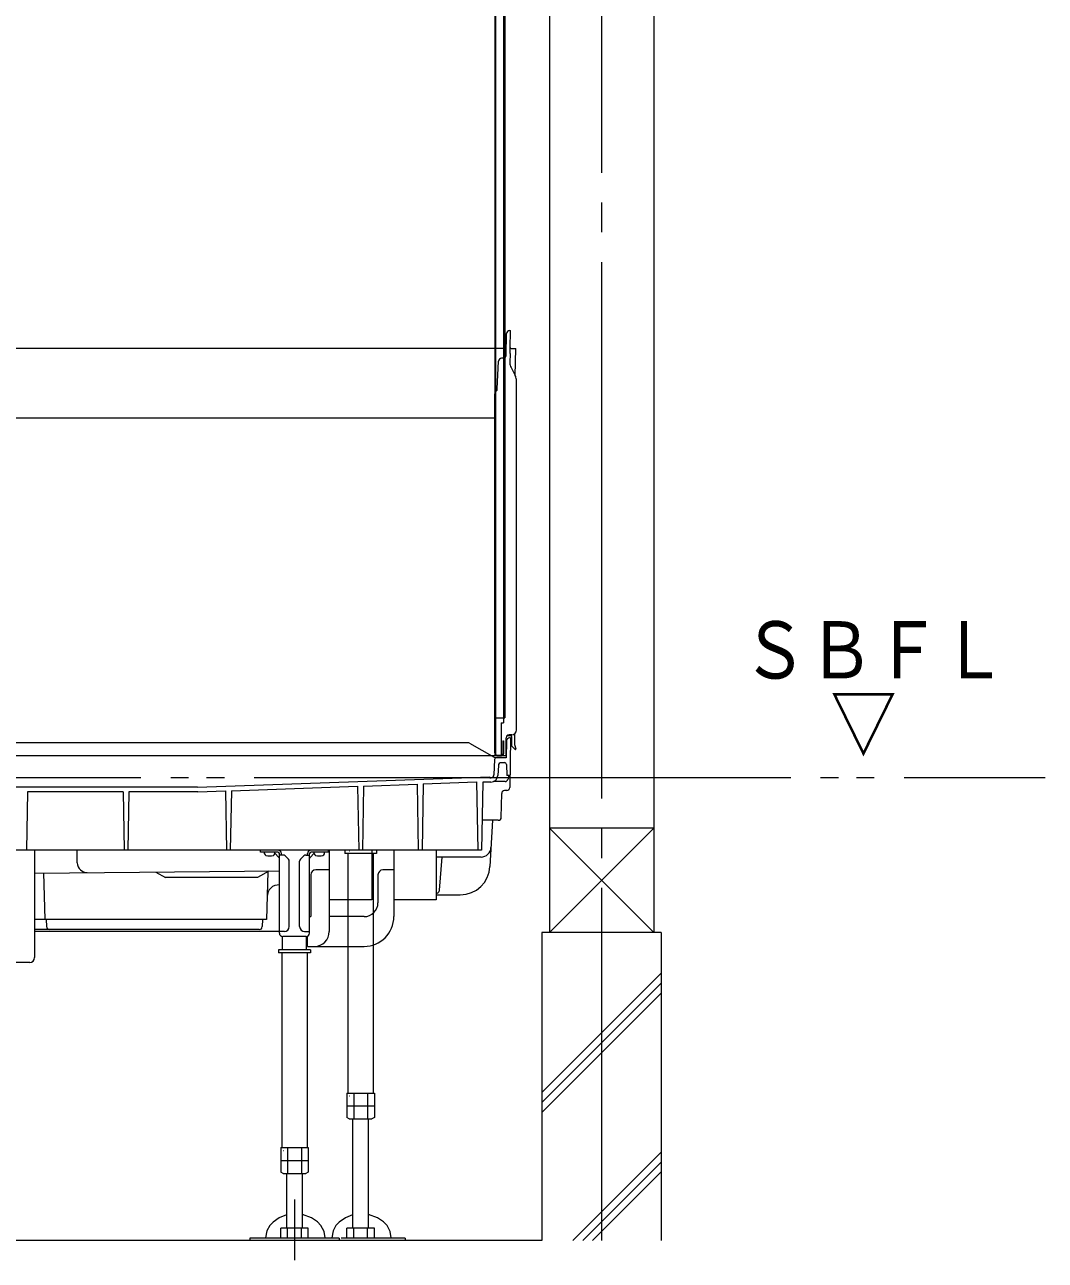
# Model space of a CAD drawing. Units: millimetres on the paper. Extents: x -305 to 305, y -152 to 152.
# Drawn here: x -104.02 to -69.79, y 14.89 to 56.36 of the extents above; entities that cross this region are included whole.
import ezdxf
from ezdxf.enums import TextEntityAlignment as Align

# ---------------------------------------------------------------- set-up
doc = ezdxf.new("R2010")
doc.units = ezdxf.units.MM
doc.linetypes.add('LONG_CHAIN', pattern=[21, 18, -1, 1, -1])
doc.linetypes.add('LONG_DOUBLE_CHAIN', pattern=[21.8, 18, -1, 0.6, -0.6, 0.6, -1])
doc.layers.add('0-1_VIEW0001', color=7, linetype='Continuous', lineweight=9)
doc.styles.add('ＭＳ ゴシック', font='')
doc.styles.get('ＭＳ ゴシック').set_extended_font_data('MS Gothic')

msp = doc.modelspace()

# ---------------------------------------------------------------- linework, layer by layer
at = {"layer": '0-1_VIEW0001'}
for p, q in [((-86.425, 111.391), (-86.425, 25.891)), ((-82.925, 111.391), (-82.925, 25.891)), ((-88.258, 97.358), (-88.258, 31.825)), ((-88.235, 97.358), (-88.235, 31.891)), ((-87.958, 97.341), (-87.958, 32.925)), ((-87.918, 97.401), (-87.918, 33.091)), ((-87.762, 46.091), (-87.736, 46.091)), ((-87.739, 45.491), (-87.728, 46.091)), ((-87.736, 46.091), (-87.728, 46.091)), ((-87.873, 45.261), (-87.86, 45.993)), ((-88.041, 45.491), (-126.825, 45.491)), ((-87.869, 45.491), (-107.425, 45.491)), ((-87.741, 45.325), (-87.747, 45.009)), ((-87.741, 45.325), (-87.739, 45.491)), ((-87.705, 45.494), (-87.551, 45.491)), ((-87.567, 44.574), (-87.551, 45.491)), ((-88.17, 44.134), (-88.129, 45.066)), ((-87.971, 45.163), (-88.031, 45.162)), ((-87.71, 44.85), (-87.562, 44.563)), ((-87.525, 32.695), (-87.525, 44.41)), ((-88.258, 31.923), (-88.258, 43.967)), ((-88.199, 44.067), (-88.229, 44.037)), ((-88.258, 43.158), (-107.425, 43.158)), ((-88.235, 33.091), (-87.958, 33.091)), ((-88.041, 32.925), (-88.041, 31.825)), ((-88.041, 32.925), (-87.958, 32.925)), ((-87.958, 33.091), (-87.918, 33.091)), ((-87.875, 31.818), (-87.875, 32.426)), ((-87.708, 32.492), (-87.85, 32.493)), ((-87.689, 32.528), (-87.777, 32.526)), ((-87.725, 32.425), (-87.76, 32.425)), ((-87.725, 32.425), (-87.754, 30.756)), ((-87.691, 32.475), (-87.691, 32.159)), ((-87.591, 32.561), (-87.591, 32.206)), ((-89.151, 32.258), (-107.425, 32.258)), ((-89.101, 32.245), (-88.281, 31.771)), ((-87.981, 32.325), (-87.958, 32.325)), ((-87.981, 32.325), (-87.981, 31.891)), ((-87.958, 32.325), (-87.958, 31.891)), ((-87.86, 32.326), (-87.87, 31.758)), ((-87.687, 32.148), (-87.58, 32.041)), ((-87.591, 32.202), (-87.552, 32.057)), ((-88.041, 31.825), (-126.825, 31.825)), ((-88.261, 31.694), (-88.283, 31.181)), ((-88.041, 31.825), (-88.258, 31.825)), ((-87.87, 31.758), (-88.231, 31.758)), ((-88.191, 31.848), (-88.041, 31.848)), ((-88.191, 31.825), (-88.025, 31.825)), ((-87.875, 31.818), (-88.16, 31.823)), ((-88.041, 31.848), (-88.025, 31.848)), ((-87.93, 31.591), (-88.036, 31.591)), ((-87.864, 31.526), (-87.854, 31.158)), ((-98.225, 30.768), (-88.416, 31.12)), ((-88.416, 31.085), (-88.416, 31.112)), ((-88.136, 31.496), (-88.151, 31.165)), ((-87.747, 31.158), (-87.854, 31.158)), ((-87.791, 31.158), (-87.812, 31.041)), ((-98.225, 30.768), (-107.425, 30.768)), ((-97.093, 30.648), (-92.859, 30.8)), ((-92.859, 30.8), (-92.821, 28.658)), ((-92.657, 30.807), (-92.695, 28.658)), ((-92.657, 30.807), (-90.86, 30.872)), ((-90.86, 30.872), (-90.821, 28.658)), ((-90.656, 30.879), (-90.695, 28.658)), ((-90.656, 30.879), (-88.865, 30.943)), ((-88.865, 30.943), (-88.825, 28.658)), ((-88.658, 30.941), (-88.698, 28.658)), ((-88.384, 30.941), (-88.658, 30.941)), ((-88.416, 31.085), (-88.381, 31.086)), ((-87.911, 30.958), (-88.297, 30.958)), ((-103.927, 30.608), (-103.961, 28.658)), ((-100.722, 30.608), (-103.927, 30.608)), ((-100.722, 30.608), (-100.688, 28.658)), ((-100.527, 30.608), (-100.561, 28.658)), ((-98.222, 30.608), (-100.527, 30.608)), ((-98.222, 30.608), (-97.289, 30.641)), ((-97.289, 30.641), (-97.255, 28.658)), ((-97.093, 30.648), (-97.128, 28.658)), ((-88.038, 29.756), (-88.024, 30.56)), ((-87.854, 30.658), (-87.924, 30.658)), ((-88.138, 29.658), (-88.681, 29.658)), ((-88.335, 29.658), (-88.417, 28.105)), ((-82.925, 29.391), (-86.425, 25.891)), ((-86.425, 29.391), (-82.925, 25.891)), ((-82.925, 29.391), (-86.424, 29.391)), ((-88.698, 28.658), (-107.425, 28.658)), ((-103.691, 28.658), (-103.691, 25.05)), ((-102.26, 28.228), (-102.27, 28.658)), ((-96.115, 28.591), (-96.115, 28.658)), ((-93.835, 28.591), (-93.835, 28.658)), ((-93.808, 28.658), (-93.808, 27.991)), ((-91.641, 28.658), (-91.641, 26.991)), ((-90.218, 28.658), (-90.218, 26.991)), ((-95.531, 28.591), (-96.115, 28.591)), ((-95.978, 28.534), (-95.983, 28.591)), ((-95.496, 28.409), (-95.639, 28.553)), ((-95.638, 28.534), (-95.633, 28.591)), ((-95.481, 25.875), (-95.481, 28.541)), ((-95.356, 28.491), (-95.481, 28.491)), ((-95.415, 28.491), (-95.415, 28.541)), ((-95.285, 28.462), (-95.177, 28.354)), ((-95.148, 26.091), (-95.148, 28.283)), ((-94.801, 26.091), (-94.801, 28.283)), ((-94.772, 28.354), (-94.664, 28.462)), ((-94.593, 28.491), (-94.468, 28.491)), ((-94.535, 28.491), (-94.535, 28.541)), ((-94.468, 25.875), (-94.468, 28.541)), ((-94.453, 28.409), (-94.31, 28.553)), ((-93.835, 28.591), (-94.418, 28.591)), ((-94.311, 28.534), (-94.316, 28.591)), ((-93.972, 28.534), (-93.966, 28.591)), ((-88.716, 28.425), (-90.218, 28.425)), ((-90.034, 28.425), (-90.122, 27.316)), ((-103.691, 27.888), (-95.481, 27.957)), ((-103.392, 27.891), (-103.351, 26.325)), ((-99.628, 27.922), (-99.303, 27.735)), ((-95.834, 27.954), (-96.213, 27.735)), ((-94.425, 27.825), (-94.425, 26.425)), ((-93.808, 27.991), (-94.258, 27.991)), ((-93.808, 27.991), (-93.808, 25.925)), ((-92.175, 27.825), (-92.175, 26.891)), ((-91.641, 27.991), (-92.008, 27.991)), ((-96.213, 27.735), (-99.303, 27.735)), ((-91.641, 26.991), (-91.641, 26.425)), ((-90.218, 26.991), (-91.641, 26.991)), ((-90.218, 27.158), (-89.415, 27.158)), ((-103.351, 26.325), (-103.691, 26.325)), ((-103.3, 26.325), (-103.294, 26.089)), ((-96.049, 26.325), (-96.056, 26.089)), ((-94.468, 26.425), (-94.425, 26.425)), ((-92.641, 26.425), (-93.808, 26.425)), ((-97.425, 25.991), (-103.691, 25.991)), ((-95.314, 25.925), (-103.691, 25.925)), ((-96.156, 25.991), (-97.425, 25.991)), ((-95.375, 25.305), (-95.375, 25.758)), ((-94.585, 25.758), (-95.365, 25.758)), ((-94.635, 25.925), (-94.468, 25.925)), ((-94.575, 25.305), (-94.575, 25.758)), ((-94.541, 25.425), (-94.541, 25.766)), ((-82.675, 25.891), (-86.675, 25.891)), ((-86.675, 25.891), (-86.675, 15.558)), ((-82.675, 25.891), (-82.675, 15.558)), ((-94.441, 25.305), (-95.508, 25.305)), ((-95.508, 25.305), (-95.508, 25.205)), ((-94.541, 25.425), (-94.308, 25.425)), ((-94.441, 25.305), (-94.441, 25.205)), ((-94.308, 25.425), (-92.641, 25.425)), ((-103.858, 24.884), (-110.991, 24.884)), ((-94.441, 25.205), (-95.508, 25.205)), ((-95.398, 25.205), (-95.398, 18.671)), ((-94.551, 25.205), (-94.551, 18.671)), ((-86.675, 20.522), (-82.675, 24.522)), ((-86.675, 20.189), (-82.675, 24.189)), ((-86.675, 19.855), (-82.675, 23.855)), ((-95.437, 18.671), (-95.437, 17.85)), ((-95.437, 18.671), (-94.513, 18.671)), ((-95.206, 18.671), (-95.206, 17.805)), ((-94.744, 18.671), (-94.744, 17.805)), ((-94.513, 18.671), (-94.513, 17.85)), ((-95.358, 18.571), (-95.348, 18.571)), ((-85.639, 15.558), (-82.675, 18.522)), ((-95.437, 18.238), (-94.513, 18.238)), ((-95.358, 17.805), (-95.437, 17.85)), ((-94.513, 17.85), (-94.591, 17.805)), ((-85.306, 15.558), (-82.675, 18.189)), ((-84.973, 15.558), (-82.675, 17.856)), ((-95.358, 17.805), (-94.591, 17.805)), ((-95.241, 17.805), (-95.241, 15.968)), ((-94.708, 15.968), (-94.708, 17.805)), ((-94.513, 15.968), (-95.437, 15.968)), ((-95.437, 15.635), (-95.437, 15.968)), ((-95.206, 15.635), (-95.206, 15.968)), ((-94.744, 15.635), (-94.744, 15.968)), ((-94.513, 15.635), (-94.513, 15.968)), ((-86.675, 15.558), (-128.175, 15.558))]:
    msp.add_line(p, q, dxfattribs=at)
at = {"layer": '0-1_VIEW0001', "linetype": 'LONG_CHAIN'}
for p, q in [((-84.675, 111.391), (-84.675, 15.558)), ((-94.975, 16.93), (-94.975, 14.891))]:
    msp.add_line(p, q, dxfattribs=at)
at = {"layer": '0-1_VIEW0001', "linetype": 'LONG_DOUBLE_CHAIN'}
msp.add_line((-139.925, 31.091), (-69.788, 31.091), dxfattribs=at)
at = {"layer": '0-1_VIEW0001', "color": 2, "linetype": 'LONG_DOUBLE_CHAIN'}
for p, q in [((-93.291, 28.658), (-93.291, 28.538)), ((-93.141, 28.638), (-93.131, 28.638)), ((-92.375, 28.638), (-92.365, 28.638)), ((-92.225, 28.658), (-92.225, 28.538)), ((-92.225, 28.538), (-93.291, 28.538)), ((-93.181, 28.538), (-93.181, 20.505)), ((-92.335, 28.538), (-92.335, 20.505)), ((-93.22, 20.505), (-92.296, 20.505)), ((-93.22, 20.505), (-93.22, 19.683)), ((-93.141, 20.405), (-93.131, 20.405)), ((-92.989, 20.505), (-92.989, 19.638)), ((-92.527, 20.505), (-92.527, 19.638)), ((-92.296, 20.505), (-92.296, 19.683)), ((-93.22, 20.071), (-92.296, 20.071)), ((-93.158, 20.071), (-92.358, 20.071)), ((-93.141, 19.638), (-93.22, 19.683)), ((-93.141, 19.638), (-92.375, 19.638)), ((-93.025, 19.638), (-93.025, 15.968)), ((-92.491, 15.968), (-92.491, 19.638)), ((-92.296, 19.683), (-92.375, 19.638)), ((-92.296, 15.968), (-93.22, 15.968)), ((-93.22, 15.635), (-93.22, 15.968)), ((-92.989, 15.635), (-92.989, 15.968)), ((-92.527, 15.635), (-92.527, 15.968)), ((-92.296, 15.635), (-92.296, 15.968)), ((-91.258, 15.635), (-93.413, 15.635))]:
    msp.add_line(p, q, dxfattribs=at)
at = {"layer": '0-1_VIEW0001'}
for points in [[(-92.385, 28.658), (-92.385, 26.991), (-93.808, 26.991)], [(-95.873, 27.931), (-95.915, 26.325), (-103.351, 26.325)], [(-90.122, 27.316), (-90.123, 27.302), (-90.126, 27.288), (-90.135, 27.262), (-90.141, 27.25), (-90.154, 27.229), (-90.162, 27.219), (-90.179, 27.203), (-90.188, 27.196), (-90.208, 27.184), (-90.218, 27.179)], [(-95.241, 16.411), (-95.485, 16.32), (-95.695, 16.175), (-95.803, 16.056), (-95.899, 15.882), (-95.943, 15.648), (-95.943, 15.635)], [(-93.943, 15.635), (-93.943, 15.648), (-93.977, 15.856), (-94.088, 16.063), (-94.204, 16.187), (-94.402, 16.321), (-94.708, 16.425)], [(-93.475, 15.635), (-96.475, 15.635), (-96.475, 15.558)], [(-93.475, 15.635), (-93.475, 15.558), (-96.475, 15.558)]]:
    msp.add_lwpolyline(points, dxfattribs=at)
at = {"layer": '0-1_VIEW0001', "color": 2, "linetype": 'LONG_DOUBLE_CHAIN'}
for points in [[(-93.025, 16.411), (-93.268, 16.32), (-93.478, 16.175), (-93.586, 16.056), (-93.682, 15.882), (-93.726, 15.648), (-93.726, 15.635)], [(-91.726, 15.635), (-91.726, 15.648), (-91.761, 15.856), (-91.871, 16.063), (-91.987, 16.187), (-92.185, 16.321), (-92.491, 16.425)], [(-91.258, 15.635), (-91.258, 15.558), (-93.413, 15.558)]]:
    msp.add_lwpolyline(points, dxfattribs=at)
at = {"layer": '0-1_VIEW0001'}
for centre, radius, start, end in [((-87.76, 45.991), 0.1, 91, 179), ((-87.973, 45.263), 0.1, 271, 359), ((-87.705, 45.527), 0.0333, 179, 269), ((-88.029, 45.062), 0.1, 91, 177.5), ((-87.414, 45.003), 0.333, 179, 207.3039), ((-87.858, 44.41), 0.333, 0, 27.3039), ((-88.158, 43.967), 0.1, 135, 180), ((-88.27, 44.138), 0.1, 315, 357.5), ((-87.775, 32.426), 0.1, 91, 180), ((-87.76, 32.325), 0.1, 90, 179), ((-87.708, 32.475), 0.0167, 360, 89.5), ((-87.691, 32.695), 0.167, 271, 0), ((-89.151, 32.158), 0.1, 60, 90), ((-87.675, 32.159), 0.0167, 180, 225), ((-87.575, 32.206), 0.0167, 180, 195), ((-87.568, 32.053), 0.0167, 225, 15), ((-88.231, 31.858), 0.1, 240, 270), ((-88.194, 31.691), 0.0667, 90, 177.5), ((-88.158, 31.923), 0.1, 180, 269), ((-88.191, 31.891), 0.0667, 180, 270), ((-88.191, 31.891), 0.0667, 180, 270), ((-88.191, 31.891), 0.0433, 180, 270), ((-88.036, 31.491), 0.1, 90, 177.5), ((-88.025, 31.891), 0.0667, 270, 0), ((-88.025, 31.891), 0.0433, 270, 0), ((-87.93, 31.525), 0.0667, 1.5, 90), ((-88.384, 31.175), 0.233, 270, 357.5), ((-88.383, 31.186), 0.1, 271.1458, 357.5), ((-87.911, 31.058), 0.1, 270, 350), ((-87.854, 30.758), 0.1, 270, 359), ((-87.924, 30.558), 0.1, 90, 179), ((-88.138, 29.758), 0.1, 270, 359), ((-95.531, 28.541), 0.117, 0, 90), ((-94.418, 28.541), 0.117, 90, 180), ((-88.716, 28.758), 0.333, 270, 357), ((-101.927, 28.236), 0.333, 181.3862, 270.4774), ((-95.915, 28.539), 0.0633, 184.9997, 254.6375), ((-95.808, 28.928), 0.467, 254.6375, 285.3626), ((-95.701, 28.539), 0.0633, 285.363, 355.0002), ((-95.531, 28.541), 0.05, 0, 90), ((-95.531, 28.374), 0.05, 0, 45), ((-95.356, 28.391), 0.1, 45, 90), ((-95.248, 28.283), 0.1, 0, 45), ((-94.701, 28.283), 0.1, 135, 180), ((-94.593, 28.391), 0.1, 90, 135), ((-94.418, 28.541), 0.05, 90, 180), ((-94.418, 28.374), 0.05, 135, 180), ((-94.248, 28.539), 0.0633, 184.9997, 254.6375), ((-94.141, 28.928), 0.467, 254.6375, 285.3626), ((-94.035, 28.539), 0.0633, 285.363, 355.0002), ((-94.258, 27.825), 0.167, 90, 180), ((-92.008, 27.825), 0.167, 90, 180), ((-89.415, 28.158), 1, 270, 357), ((-95.495, 27.091), 0.4, 88.1203, 178.5), ((-92.641, 26.891), 0.467, 270, 0), ((-92.641, 26.425), 1, 270, 0), ((-103.194, 26.091), 0.1, 181.5, 270), ((-96.156, 26.091), 0.1, 270, 358.5), ((-95.365, 25.875), 0.117, 180, 270), ((-95.315, 26.091), 0.167, 270, 0), ((-94.635, 26.091), 0.167, 180, 270), ((-94.585, 25.875), 0.117, 270, 0), ((-94.308, 25.925), 0.5, 270, 0), ((-103.858, 25.05), 0.167, 270, 0)]:
    msp.add_arc(centre, radius, start, end, dxfattribs=at)

# ---------------------------------------------------------------- texts
at = {"layer": '0-1_VIEW0001', "style": 'ＭＳ ゴシック', "width": 0.85}
for s, p in [('ＳＢＦＬ', (-79.979, 33.84)), ('▽', (-77.001, 31.396))]:
    msp.add_text(s, height=1.921, dxfattribs=at).set_placement(p, align=Align.BOTTOM_LEFT)

doc.saveas('drawing.dxf')
